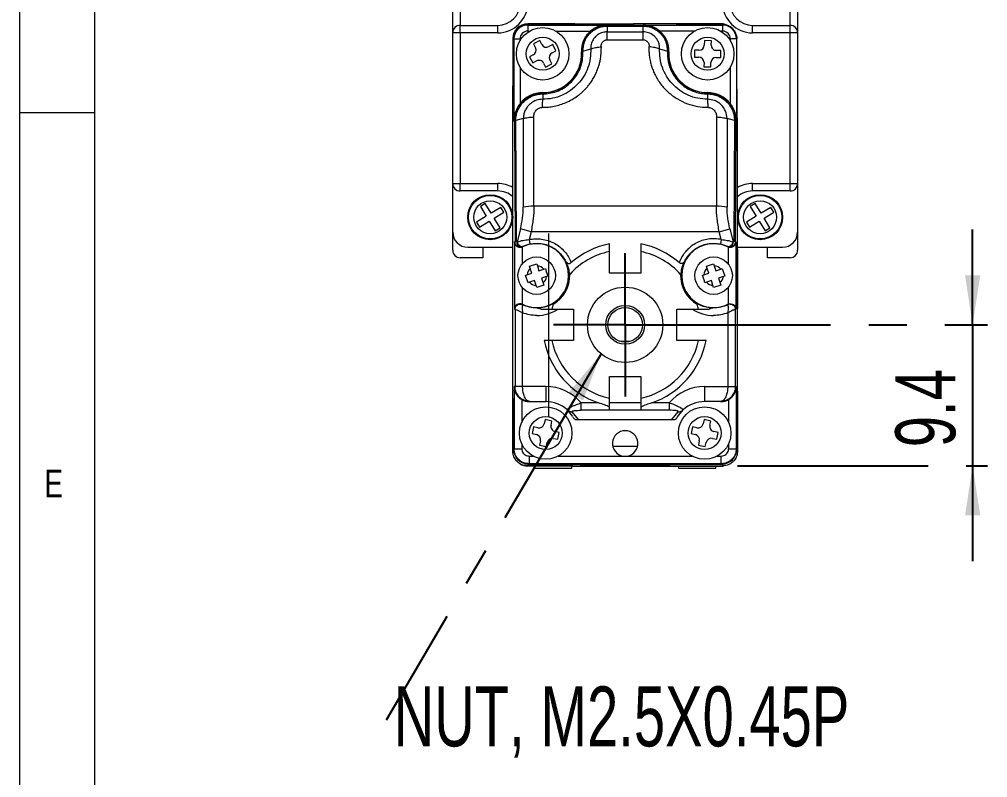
# Model space of a CAD drawing. Header units: millimetres. Extents: x 5 to 415, y 5 to 292.
# Drawn here: x 5 to 69.6, y 54.1 to 104.7 of the extents above; entities that cross this region are included whole.
import ezdxf

# ---------------------------------------------------------------- set-up
doc = ezdxf.new("R2010")
doc.units = ezdxf.units.MM
doc.linetypes.add('CENTERX2', pattern=[20.32, 12.7, -2.54, 2.54, -2.54])
doc.layers.add('CENTER_LINE', color=7, linetype='CENTERX2')
doc.styles.add('SLDTEXTSTYLE0', font='TXT', dxfattribs={"width": 0.7})
doc.styles.add('SLDTEXTSTYLE1', font='TXT', dxfattribs={"width": 0.75})
doc.dimstyles.new('SLDDIMSTYLE3', dxfattribs={"dimtxt": 4, "dimasz": 3.302, "dimexe": 0, "dimexo": 0.0625, "dimgap": 1, "dimtad": 1, "dimdec": 1, "dimrnd": 1e-09, "dimzin": 12, "dimdsep": 46, "dimtxsty": 'SLDTEXTSTYLE0', "dimsah": 1, "dimcen": 0.09, "dimadec": 0, "dimazin": 3, "dimtfac": 1, "dimtdec": 1, "dimtmove": 0, "dimatfit": 0, "dimfxl": 1, "dimfrac": 2, "dimtolj": 1, "dimtzin": 12, "dimarcsym": 0})
doc.dimstyles.new('SLDDIMSTYLE4', dxfattribs={"dimtxt": 0.18, "dimasz": 3.302, "dimexe": 0, "dimexo": 0.0625, "dimgap": 0, "dimtad": 0, "dimtih": 1, "dimtoh": 1, "dimdec": 0, "dimrnd": 1e-09, "dimzin": 0, "dimdsep": 46, "dimtxsty": 'Standard', "dimsah": 1, "dimcen": 0.09, "dimadec": 0, "dimazin": 0, "dimtfac": 3.302, "dimtdec": 0, "dimtofl": 0, "dimtmove": 0, "dimatfit": 3, "dimfxl": 1, "dimfrac": 2, "dimtolj": 1, "dimtzin": 0, "dimarcsym": 0})

# ---------------------------------------------------------------- blocks, each defined once
blk = doc.blocks.new('_D_27')
at = {"layer": 'CENTER_LINE'}
for p, q in [((68.574, 84.335), (68.574, 90.685)), ((46.401, 84.335), (69.574, 84.335)), ((68.574, 84.335), (68.574, 74.921)), ((52.901, 74.921), (69.574, 74.921)), ((68.574, 74.921), (68.574, 68.571))]:
    blk.add_line(p, q, dxfattribs=at)
for points in [[(68.574, 84.335), (69.082, 87.637), (68.066, 87.637)], [(68.574, 74.921), (68.066, 71.619), (69.082, 71.619)]]:
    blk.add_solid(points, dxfattribs=at)
at = {"layer": 'CENTER_LINE', "insert": (63.418, 76.172), "char_height": 4, "attachment_point": 1, "rotation": 90, "style": 'SLDTEXTSTYLE0'}
blk.add_mtext('9.4', dxfattribs=at)
blk = doc.blocks.new('SW_NOTE_0_10')
at = {"layer": 'CENTER_LINE', "color": 0, "insert": (0.512, 2.241), "char_height": 4, "attachment_point": 1, "style": 'SLDTEXTSTYLE0'}
blk.add_mtext('NUT, M2.5X0.45P', dxfattribs=at)
blk = doc.blocks.new('SW_CENTERMARKSYMBOL_4')
at = {"layer": 'CENTER_LINE', "color": 0}
for p, q in [((0, 2.5), (0, 4.775)), ((0, 0), (0, 2.5)), ((-2.5, 0), (-4.775, 0)), ((0, 0), (-2.5, 0)), ((0, 0), (0, -2.5)), ((0, 0), (2.5, 0)), ((2.5, 0), (4.775, 0)), ((0, -2.5), (0, -4.775))]:
    blk.add_line(p, q, dxfattribs=at)

msp = doc.modelspace()

# ---------------------------------------------------------------- linework, layer by layer
at = {"color": 7, "linetype": 'Continuous', "lineweight": 18}
for p, q in [((5, 292), (5, 5)), ((10, 287), (10, 10)), ((33.901, 103.815), (33.901, 109.015)), ((34.401, 109.015), (34.401, 104.315)), ((56.401, 104.315), (56.401, 109.015)), ((56.901, 109.015), (56.901, 103.815)), ((34.401, 103.815), (34.401, 104.315)), ((34.401, 104.315), (36.901, 104.315)), ((36.901, 103.815), (36.901, 104.315)), ((42.051, 104.415), (38.901, 104.415)), ((42.051, 104.392), (38.901, 104.392)), ((38.901, 104.368), (38.901, 104.336)), ((45.951, 104.368), (38.901, 104.368)), ((38.901, 104.336), (44.196, 104.336)), ((38.901, 104.336), (38.901, 103.929)), ((42.051, 104.392), (42.051, 104.415)), ((45.951, 104.401), (42.051, 104.401)), ((42.051, 104.392), (42.051, 104.392)), ((44.196, 104.325), (44.196, 104.336)), ((44.196, 104.325), (46.606, 104.325)), ((44.196, 104.263), (44.196, 103.882)), ((44.196, 104.263), (46.605, 104.263)), ((45.951, 104.408), (45.951, 104.368)), ((48.851, 104.408), (45.951, 104.408)), ((46.606, 103.882), (46.605, 104.263)), ((46.606, 104.325), (46.606, 104.336)), ((46.606, 104.336), (51.901, 104.336)), ((48.756, 104.408), (48.756, 104.415)), ((51.801, 104.415), (48.756, 104.415)), ((48.851, 104.368), (48.851, 104.408)), ((51.901, 104.371), (48.851, 104.371)), ((48.851, 104.368), (51.901, 104.368)), ((51.901, 104.368), (51.901, 104.336)), ((51.901, 104.336), (51.901, 103.929)), ((53.901, 103.815), (53.901, 104.315)), ((53.901, 104.315), (56.401, 104.315)), ((56.401, 103.815), (56.401, 104.315)), ((34.401, 103.815), (33.901, 103.815)), ((33.901, 93.765), (33.901, 103.815)), ((36.901, 103.815), (34.401, 103.815)), ((34.401, 103.815), (34.401, 93.765)), ((37.901, 103.415), (37.901, 100.315)), ((37.926, 100.269), (37.926, 103.417)), ((37.95, 98.115), (37.95, 103.417)), ((37.95, 103.417), (37.982, 103.417)), ((37.982, 103.417), (37.982, 97.917)), ((37.982, 103.417), (38.389, 103.417)), ((38.389, 103.417), (38.389, 103.298)), ((38.901, 103.929), (39.02, 103.929)), ((40.782, 103.929), (43.096, 103.929)), ((44.194, 103.348), (46.608, 103.348)), ((44.196, 103.882), (46.606, 103.882)), ((50.02, 103.929), (47.705, 103.929)), ((51.901, 103.929), (51.782, 103.929)), ((52.82, 103.417), (52.413, 103.417)), ((52.413, 103.417), (52.413, 103.298)), ((52.82, 103.417), (52.82, 97.917)), ((52.852, 103.417), (52.82, 103.417)), ((52.852, 98.115), (52.852, 103.417)), ((52.855, 100.069), (52.855, 103.417)), ((56.401, 103.815), (53.901, 103.815)), ((56.401, 93.765), (56.401, 103.815)), ((56.901, 103.815), (56.401, 103.815)), ((56.901, 103.815), (56.901, 93.765)), ((39.703, 103.3), (39.289, 103.084)), ((39.289, 103.084), (39.424, 102.826)), ((39.838, 103.042), (39.703, 103.3)), ((40.568, 103.029), (40.31, 102.894)), ((40.784, 102.615), (40.568, 103.029)), ((42.581, 102.589), (43.103, 102.749)), ((47.698, 102.749), (48.221, 102.589)), ((50.681, 103.295), (50.677, 103.004)), ((51.148, 103.288), (50.681, 103.295)), ((51.143, 102.997), (51.148, 103.288)), ((39.276, 102.354), (39.017, 102.219)), ((39.017, 102.219), (39.233, 101.805)), ((40.526, 102.48), (40.784, 102.615)), ((42.486, 102.537), (42.493, 102.538)), ((42.491, 102.617), (42.493, 102.538)), ((42.493, 102.538), (42.497, 102.417)), ((48.309, 102.538), (48.316, 102.537)), ((50.03, 102.664), (50.022, 102.197)), ((50.022, 102.197), (50.314, 102.192)), ((50.321, 102.659), (50.03, 102.664)), ((51.481, 102.175), (51.772, 102.17)), ((51.779, 102.637), (51.488, 102.641)), ((51.772, 102.17), (51.779, 102.637)), ((38.389, 101.535), (38.389, 99.087)), ((39.233, 101.805), (39.492, 101.94)), ((39.964, 101.792), (40.099, 101.533)), ((40.099, 101.533), (40.513, 101.749)), ((40.513, 101.749), (40.378, 102.008)), ((50.659, 101.837), (50.654, 101.546)), ((50.654, 101.546), (51.121, 101.538)), ((51.121, 101.538), (51.125, 101.83)), ((52.413, 101.535), (52.413, 99.087)), ((37.926, 100.315), (37.901, 100.315)), ((37.92, 98.115), (37.92, 100.269)), ((37.926, 100.269), (37.92, 100.269)), ((39.901, 99.803), (39.901, 99.829)), ((39.901, 99.741), (39.901, 99.382)), ((50.901, 99.829), (50.901, 99.803)), ((50.901, 99.741), (50.901, 99.382)), ((52.881, 100.069), (52.855, 100.069)), ((52.881, 98.115), (52.881, 100.069)), ((5, 98.5), (10, 98.5)), ((39.315, 92.256), (39.315, 98.202)), ((51.487, 98.201), (51.487, 92.256)), ((37.91, 79.417), (37.91, 98.115)), ((37.95, 98.115), (37.91, 98.115)), ((37.982, 97.917), (38.018, 97.917)), ((38.018, 97.917), (38.057, 89.862)), ((38.608, 98.1), (38.106, 97.971)), ((38.144, 89.917), (38.106, 97.971)), ((38.608, 98.1), (38.608, 92.18)), ((52.194, 98.1), (52.194, 92.18)), ((52.695, 97.971), (52.194, 98.1)), ((52.695, 97.971), (52.657, 89.917)), ((52.784, 97.917), (52.745, 89.862)), ((52.82, 97.917), (52.784, 97.917)), ((52.896, 98.115), (52.852, 98.115)), ((52.896, 96.145), (52.896, 98.115)), ((52.896, 96.145), (52.901, 96.145)), ((52.901, 94.404), (52.901, 96.145)), ((52.901, 94.404), (52.896, 94.404)), ((52.896, 79.417), (52.896, 94.404)), ((33.901, 93.765), (34.401, 93.765)), ((33.901, 90.515), (33.901, 93.765)), ((34.401, 93.265), (34.401, 93.765)), ((34.401, 93.765), (36.901, 93.765)), ((36.901, 93.265), (36.901, 93.765)), ((53.901, 93.265), (53.901, 93.765)), ((53.901, 93.765), (56.401, 93.765)), ((56.401, 93.265), (56.401, 93.765)), ((56.401, 93.765), (56.901, 93.765)), ((56.901, 93.765), (56.901, 90.515)), ((36.901, 93.265), (34.401, 93.265)), ((56.401, 93.265), (53.901, 93.265)), ((36.067, 92.424), (35.743, 92.226)), ((36.464, 91.776), (36.067, 92.424)), ((54.067, 92.424), (53.743, 92.226)), ((54.464, 91.776), (54.067, 92.424)), ((35.743, 92.226), (36.14, 91.578)), ((37.112, 92.173), (36.464, 91.776)), ((36.662, 91.452), (37.31, 91.849)), ((37.31, 91.849), (37.112, 92.173)), ((51.487, 92.256), (39.315, 92.256)), ((53.743, 92.226), (54.14, 91.578)), ((55.112, 92.173), (54.464, 91.776)), ((54.662, 91.452), (55.31, 91.849)), ((55.31, 91.849), (55.112, 92.173)), ((36.14, 91.578), (35.492, 91.181)), ((35.492, 91.181), (35.69, 90.857)), ((35.69, 90.857), (36.338, 91.254)), ((36.338, 91.254), (36.735, 90.605)), ((37.059, 90.804), (36.662, 91.452)), ((54.14, 91.578), (53.492, 91.181)), ((53.492, 91.181), (53.69, 90.857)), ((53.69, 90.857), (54.338, 91.254)), ((54.338, 91.254), (54.735, 90.605)), ((55.059, 90.804), (54.662, 91.452)), ((33.901, 89.315), (33.901, 90.515)), ((36.735, 90.605), (37.059, 90.804)), ((38.417, 90.731), (38.195, 89.874)), ((39.124, 90.548), (38.417, 90.731)), ((39.124, 90.548), (38.989, 90.024)), ((51.677, 90.548), (39.124, 90.548)), ((51.677, 90.548), (52.385, 90.731)), ((51.813, 90.024), (51.677, 90.548)), ((52.385, 90.731), (52.606, 89.874)), ((54.735, 90.605), (55.059, 90.804)), ((56.901, 90.515), (56.901, 89.315)), ((38.057, 89.862), (38.023, 89.862)), ((38.023, 89.862), (38.023, 85.372)), ((38.195, 89.874), (38.212, 89.877)), ((38.989, 90.024), (39.051, 89.73)), ((51.813, 90.024), (51.751, 89.73)), ((52.606, 89.874), (52.59, 89.877)), ((52.745, 89.862), (52.779, 89.862)), ((52.779, 89.862), (52.779, 85.372)), ((34.901, 89.515), (37.91, 89.515)), ((35.901, 89.515), (35.901, 88.815)), ((37.901, 85.415), (37.901, 89.415)), ((37.901, 89.415), (37.91, 89.415)), ((37.901, 85.367), (37.901, 89.317)), ((37.901, 89.317), (37.91, 89.317)), ((38.552, 89.554), (38.454, 89.523)), ((38.563, 89.53), (38.552, 89.554)), ((44.351, 89.223), (44.351, 89.733)), ((44.351, 87.785), (44.351, 89.223)), ((46.451, 89.733), (46.451, 89.223)), ((46.451, 89.223), (46.451, 87.785)), ((52.25, 89.554), (52.238, 89.53)), ((52.348, 89.523), (52.25, 89.554)), ((52.896, 89.515), (55.901, 89.515)), ((52.896, 89.415), (52.901, 89.415)), ((52.901, 89.317), (52.896, 89.317)), ((52.901, 89.415), (52.901, 85.415)), ((52.901, 85.367), (52.901, 89.317)), ((54.901, 88.815), (54.901, 89.515)), ((35.901, 88.815), (34.401, 88.815)), ((56.401, 88.815), (54.901, 88.815)), ((39.025, 88.246), (39.499, 88.405)), ((39.073, 88.104), (39.025, 88.246)), ((39.179, 87.788), (39.073, 88.104)), ((39.499, 88.405), (39.547, 88.263)), ((39.547, 88.263), (39.653, 87.947)), ((39.653, 87.947), (39.978, 88.056)), ((39.978, 88.056), (40.079, 88.09)), ((50.825, 88.246), (51.299, 88.405)), ((50.873, 88.104), (50.825, 88.246)), ((50.979, 87.788), (50.873, 88.104)), ((51.299, 88.405), (51.347, 88.263)), ((51.347, 88.263), (51.453, 87.947)), ((51.453, 87.947), (51.778, 88.056)), ((51.778, 88.056), (51.879, 88.09)), ((38.753, 87.645), (38.854, 87.679)), ((38.854, 87.679), (39.179, 87.788)), ((39.349, 87.282), (39.024, 87.173)), ((39.455, 86.966), (39.349, 87.282)), ((40.148, 87.55), (39.823, 87.441)), ((39.823, 87.441), (39.929, 87.125)), ((40.249, 87.584), (40.148, 87.55)), ((41.675, 87.669), (41.7, 87.697)), ((46.451, 87.785), (44.351, 87.785)), ((49.102, 87.697), (49.127, 87.669)), ((50.553, 87.645), (50.654, 87.679)), ((50.654, 87.679), (50.979, 87.788)), ((51.149, 87.282), (50.824, 87.173)), ((51.255, 86.966), (51.149, 87.282)), ((51.948, 87.55), (51.623, 87.441)), ((51.623, 87.441), (51.729, 87.125)), ((52.049, 87.584), (51.948, 87.55)), ((39.024, 87.173), (38.923, 87.139)), ((39.502, 86.824), (39.455, 86.966)), ((39.976, 86.983), (39.502, 86.824)), ((39.929, 87.125), (39.976, 86.983)), ((50.824, 87.173), (50.723, 87.139)), ((51.302, 86.824), (51.255, 86.966)), ((51.776, 86.983), (51.302, 86.824)), ((51.729, 87.125), (51.776, 86.983)), ((37.901, 79.967), (37.901, 85.367)), ((38.023, 85.372), (38.058, 85.372)), ((38.058, 85.372), (38.058, 80.217)), ((38.552, 85.68), (38.563, 85.703)), ((39.516, 85.46), (39.501, 85.46)), ((39.79, 85.385), (40.512, 85.385)), ((40.512, 85.385), (41.951, 85.385)), ((40.593, 85.706), (40.603, 85.742)), ((41.951, 85.385), (41.951, 83.285)), ((48.851, 85.385), (50.289, 85.385)), ((48.851, 83.285), (48.851, 85.385)), ((50.199, 85.742), (50.209, 85.706)), ((50.289, 85.385), (51.012, 85.385)), ((51.301, 85.46), (51.285, 85.46)), ((52.238, 85.703), (52.25, 85.68)), ((52.744, 85.372), (52.744, 80.217)), ((52.779, 85.372), (52.744, 85.372)), ((52.901, 79.967), (52.901, 85.367)), ((38.558, 80.217), (38.558, 85.133)), ((52.243, 85.132), (52.244, 80.217)), ((40.512, 83.285), (40.002, 83.285)), ((41.951, 83.285), (40.512, 83.285)), ((45.662, 83.215), (45.14, 83.215)), ((50.289, 83.285), (48.851, 83.285)), ((50.8, 83.285), (50.289, 83.285)), ((44.351, 79.446), (44.351, 80.885)), ((44.351, 80.885), (46.451, 80.885)), ((46.451, 80.885), (46.451, 79.446)), ((38.058, 80.217), (37.99, 80.217)), ((37.99, 80.217), (37.99, 76.071)), ((40.101, 80.217), (38.558, 80.217)), ((40.101, 80.217), (40.101, 79.217)), ((50.701, 80.217), (52.244, 80.217)), ((50.701, 80.217), (50.701, 79.217)), ((52.244, 80.217), (52.744, 80.217)), ((52.744, 80.217), (52.812, 80.217)), ((52.812, 80.217), (52.812, 76.071)), ((37.901, 79.967), (37.901, 79.915)), ((37.901, 79.967), (37.905, 79.967)), ((37.905, 79.915), (37.901, 79.915)), ((37.901, 75.915), (37.901, 79.915)), ((37.905, 75.917), (37.905, 79.967)), ((44.351, 78.852), (44.351, 79.446)), ((46.451, 79.446), (46.451, 78.852)), ((52.897, 79.967), (52.901, 79.967)), ((52.897, 75.917), (52.897, 79.967)), ((52.897, 79.915), (52.901, 79.915)), ((52.901, 79.915), (52.901, 79.967)), ((52.901, 79.915), (52.901, 75.915)), ((37.91, 79.417), (37.958, 79.417)), ((37.958, 79.417), (37.958, 76.039)), ((38.499, 79.351), (38.499, 77.818)), ((38.999, 79.217), (39.049, 79.217)), ((39.049, 79.217), (40.101, 79.217)), ((43.632, 79.127), (42.461, 79.127)), ((46.451, 79.127), (44.351, 79.127)), ((44.351, 78.636), (44.351, 78.852)), ((46.451, 78.852), (46.451, 78.636)), ((48.341, 79.127), (47.17, 79.127)), ((48.341, 79.127), (48.341, 78.636)), ((51.752, 79.217), (50.701, 79.217)), ((51.752, 79.217), (51.803, 79.217)), ((52.303, 79.351), (52.303, 77.818)), ((52.843, 79.417), (52.896, 79.417)), ((52.843, 76.039), (52.843, 79.417)), ((41.526, 78.659), (41.889, 78.212)), ((42.298, 78.017), (41.865, 78.536)), ((44.351, 78.636), (42.461, 78.636)), ((46.451, 78.636), (44.351, 78.636)), ((48.341, 78.636), (46.451, 78.636)), ((48.504, 78.017), (48.937, 78.536)), ((48.896, 78.191), (49.276, 78.659)), ((39.297, 77.532), (39.196, 77.076)), ((39.582, 77.469), (39.297, 77.532)), ((40.063, 78.019), (40, 77.735)), ((40.518, 77.918), (40.063, 78.019)), ((40.455, 77.633), (40.518, 77.918)), ((42.298, 78.017), (48.504, 78.017)), ((49.897, 77.532), (49.796, 77.076)), ((50.182, 77.469), (49.897, 77.532)), ((50.663, 78.019), (50.6, 77.735)), ((51.118, 77.918), (50.663, 78.019)), ((51.055, 77.633), (51.118, 77.918)), ((39.196, 77.076), (39.481, 77.013)), ((41.006, 77.153), (40.721, 77.216)), ((40.905, 76.697), (41.006, 77.153)), ((49.796, 77.076), (50.081, 77.013)), ((51.606, 77.153), (51.321, 77.216)), ((51.505, 76.697), (51.606, 77.153)), ((38.499, 76.411), (38.499, 76.071)), ((39.747, 76.596), (39.683, 76.311)), ((39.683, 76.311), (40.139, 76.21)), ((40.139, 76.21), (40.202, 76.495)), ((40.62, 76.76), (40.905, 76.697)), ((46.226, 76.215), (44.575, 76.215)), ((50.347, 76.596), (50.283, 76.311)), ((50.283, 76.311), (50.739, 76.21)), ((50.739, 76.21), (50.802, 76.495)), ((51.22, 76.76), (51.505, 76.697)), ((52.303, 76.411), (52.303, 76.071)), ((37.901, 75.915), (37.902, 75.871)), ((37.99, 76.071), (37.958, 76.039)), ((37.99, 76.071), (38.499, 76.071)), ((38.99, 75.58), (39.26, 75.58)), ((38.99, 75.58), (38.99, 75.071)), ((40.941, 75.58), (45.254, 75.58)), ((45.548, 75.58), (49.86, 75.58)), ((51.541, 75.58), (51.812, 75.58)), ((51.812, 75.071), (51.812, 75.58)), ((52.303, 76.071), (52.812, 76.071)), ((52.812, 76.071), (52.843, 76.039)), ((42.351, 75.018), (38.901, 75.018)), ((41.901, 74.921), (38.901, 74.921)), ((41.901, 74.915), (38.901, 74.915)), ((38.99, 75.071), (38.958, 75.04)), ((38.958, 75.04), (42.401, 75.04)), ((51.812, 75.071), (38.99, 75.071)), ((39.351, 74.915), (39.351, 74.765)), ((41.851, 74.765), (41.851, 74.915)), ((41.901, 74.933), (48.901, 74.933)), ((41.901, 74.921), (41.901, 74.933)), ((41.901, 74.921), (41.901, 74.915)), ((41.901, 74.915), (41.951, 74.915)), ((41.951, 74.915), (41.951, 74.933)), ((41.951, 74.915), (48.851, 74.915)), ((42.351, 75.04), (42.351, 75.018)), ((42.351, 75.006), (42.351, 75.018)), ((48.451, 75.006), (42.351, 75.006)), ((42.401, 75.04), (42.401, 75.017)), ((42.401, 75.017), (48.401, 75.017)), ((51.843, 75.04), (48.401, 75.04)), ((48.401, 75.017), (48.401, 75.04)), ((48.451, 75.04), (48.451, 75.018)), ((51.901, 75.018), (48.451, 75.018)), ((48.451, 75.006), (48.451, 75.018)), ((48.851, 74.915), (48.851, 74.933)), ((48.851, 74.915), (48.901, 74.915)), ((48.901, 74.921), (48.901, 74.933)), ((48.901, 74.915), (48.901, 74.921)), ((48.901, 74.921), (51.901, 74.921)), ((48.901, 74.915), (51.901, 74.915)), ((48.951, 74.915), (48.951, 74.765)), ((51.451, 74.765), (51.451, 74.915)), ((51.812, 75.071), (51.843, 75.04)), ((51.901, 74.915), (51.967, 74.917)), ((39.351, 74.765), (41.851, 74.765)), ((48.951, 74.765), (51.451, 74.765))]:
    msp.add_line(p, q, dxfattribs=at)
at = {"color": 8, "linetype": 'Continuous', "lineweight": 18}
for p, q in [((51.901, 104.368), (51.901, 104.371)), ((37.95, 103.415), (37.926, 103.417)), ((52.714, 98.368), (52.784, 97.917)), ((38.454, 89.523), (38.406, 89.52)), ((38.523, 89.514), (38.523, 88.393)), ((52.279, 89.514), (52.279, 88.393)), ((52.396, 89.523), (52.348, 89.523)), ((38.523, 86.836), (38.523, 85.72)), ((52.279, 86.836), (52.279, 85.72))]:
    msp.add_line(p, q, dxfattribs=at)
at = {"color": 7, "linetype": 'Continuous', "lineweight": 18, "flags": 128}
for points in [[(42.461, 78.636), (42.461, 78.66), (42.461, 78.698), (42.461, 78.748), (42.461, 78.81), (42.461, 78.88), (42.461, 78.958), (42.461, 79.041), (42.461, 79.127)], [(52.869, 75.663), (52.882, 75.719), (52.901, 75.915)]]:
    msp.add_lwpolyline(points, dxfattribs=at)
at = {"color": 7, "linetype": 'Continuous', "lineweight": 18}
for centre, radius in [((39.901, 102.417), 1.75), ((50.901, 102.417), 1.75), ((39.901, 102.417), 1.1), ((50.901, 102.417), 1.1), ((36.401, 91.515), 1.5), ((54.401, 91.515), 1.5), ((36.401, 91.515), 1.449), ((36.401, 91.515), 1.101), ((54.401, 91.515), 1.449), ((54.401, 91.515), 1.101), ((39.501, 87.615), 1.25), ((51.301, 87.615), 1.25), ((45.401, 84.335), 2.51), ((45.401, 84.335), 1.3), ((45.401, 84.335), 1.15), ((40.101, 77.115), 1.75), ((50.701, 77.115), 1.75), ((40.101, 77.115), 1.1), ((50.701, 77.115), 1.1)]:
    msp.add_circle(centre, radius, dxfattribs=at)
for centre, radius, start, end in [((36.901, 105.815), 2, 270, 0), ((36.901, 105.815), 1.5, 270, 0), ((53.901, 105.815), 2, 180, 270), ((53.901, 105.815), 1.5, 180, 270), ((34.401, 103.815), 0.5, 90, 180), ((38.901, 103.415), 1, 90, 180), ((38.901, 103.417), 0.951, 90, 180), ((38.901, 103.417), 0.919, 90, 180), ((51.801, 103.415), 1, 59.40968, 90), ((51.901, 103.417), 0.951, 0, 90), ((51.901, 103.417), 0.919, 0, 90), ((56.401, 103.815), 0.5, 0, 90), ((38.901, 103.417), 0.512, 90, 180), ((44.196, 102.617), 1.712, 129.9741, 182.66588), ((46.606, 102.617), 1.712, 357.33412, 50.0259), ((51.901, 103.417), 0.512, 0, 90), ((39.114, 102.664), 0.35, 297.5798, 27.5798), ((40.148, 103.204), 0.35, 207.5798, 297.5798), ((50.327, 103.009), 0.35, 269.12294, 359.12294), ((51.493, 102.991), 0.35, 179.12294, 269.12294), ((39.901, 102.417), 2.588, 270, 2.66588), ((40.688, 102.17), 0.35, 117.5798, 207.5798), ((50.901, 102.417), 2.588, 177.33412, 270), ((50.309, 101.843), 0.35, 359.12294, 89.12294), ((51.475, 101.825), 0.35, 89.12294, 179.12294), ((39.654, 101.63), 0.35, 27.5798, 117.5798), ((39.901, 97.917), 1.912, 90, 142.25835), ((50.901, 97.917), 1.912, 37.74165, 90), ((34.401, 93.765), 0.5, 180, 270), ((56.401, 93.765), 0.5, 270, 0), ((36.901, 91.765), 1.5, 47.74085, 90), ((53.901, 91.765), 1.5, 90, 132.07924), ((39.275, 89.296), 2.96, 89.21959, 103.01862), ((51.527, 89.296), 2.96, 76.98138, 90.78041), ((34.901, 90.515), 1, 180, 270), ((55.901, 90.515), 1, 270, 0), ((38.15, 89.811), 0.106, 92.8684, 151.15593), ((52.652, 89.811), 0.106, 28.84509, 87.13117), ((34.401, 89.315), 0.5, 180, 270), ((38.401, 89.862), 0.369, 289.34492, 296.10388), ((39.501, 87.617), 2.131, 243.89612, 116.10388), ((45.401, 84.335), 5, 102.12235, 137.74369), ((45.401, 84.335), 5.5, 101.00584, 130.89061), ((45.401, 84.335), 5.5, 49.10939, 78.99416), ((45.401, 84.335), 5, 42.25631, 77.87765), ((51.301, 87.617), 2.131, 63.89612, 296.10388), ((52.401, 89.862), 0.369, 243.89612, 250.65508), ((56.401, 89.315), 0.5, 270, 0), ((39.501, 87.615), 0.65, 131.15897, 174.28594), ((39.501, 87.615), 0.65, 42.79227, 85.91924), ((51.301, 87.615), 0.65, 131.15897, 174.28594), ((51.301, 87.615), 0.65, 42.79227, 85.91924), ((39.501, 87.615), 0.65, 311.15897, 354.28594), ((39.501, 87.617), 2.201, 299.74165, 2.08246), ((51.301, 87.617), 2.201, 177.91754, 240.25835), ((51.301, 87.615), 0.65, 311.15897, 354.28594), ((39.501, 87.615), 0.65, 222.79227, 265.91924), ((51.301, 87.615), 0.65, 222.79227, 265.91924), ((38.401, 85.372), 0.369, 63.89612, 70.65508), ((39.501, 87.617), 2.657, 270, 302.85003), ((45.401, 84.335), 5, 164.08042, 167.87765), ((51.301, 87.617), 2.657, 237.14997, 270), ((45.401, 84.335), 5, 12.12235, 15.91958), ((52.401, 85.372), 0.369, 109.34492, 116.10388), ((45.401, 84.335), 5.5, 191.00584, 251.24061), ((45.401, 84.335), 5, 192.12235, 257.87765), ((45.401, 84.335), 5, 282.12235, 347.87765), ((45.401, 84.335), 5.5, 288.75939, 348.99416), ((40.101, 77.117), 3.1, 40.41773, 90), ((50.701, 77.117), 3.1, 90, 139.58227), ((40.101, 77.117), 2.1, 47.27154, 90), ((50.701, 77.117), 2.1, 90, 132.72846), ((41.843, 79.006), 0.47, 227.47679, 272.6664), ((48.959, 79.006), 0.47, 267.3336, 312.52321), ((39.658, 77.81), 0.35, 257.48214, 347.48214), ((40.797, 77.558), 0.35, 167.48214, 257.48214), ((50.258, 77.81), 0.35, 257.48214, 347.48214), ((51.397, 77.558), 0.35, 167.48214, 257.48214), ((39.405, 76.672), 0.35, 347.48214, 77.48214), ((45.401, 76.417), 0.85, 279.97078, 260.02922), ((50.005, 76.672), 0.35, 347.48214, 77.48214), ((40.544, 76.419), 0.35, 77.48214, 167.48214), ((51.144, 76.419), 0.35, 77.48214, 167.48214), ((45.401, 76.417), 0.85, 260.02922, 279.97078), ((38.901, 75.915), 1, 239.39534, 270)]:
    msp.add_arc(centre, radius, start, end, dxfattribs=at)
at = {"color": 8, "linetype": 'Continuous', "lineweight": 18}
for centre, start, end in [((36.901, 91.765), 59.71087, 90), ((53.901, 91.765), 90, 120.17337)]:
    msp.add_arc(centre, 2, start, end, dxfattribs=at)
at = {"color": 7, "linetype": 'Continuous', "lineweight": 18}
for centre, major_axis, ratio, start_param, end_param in [((44.196, 102.646), (0, 1.69), 0.999853, 0, 0.708773), ((46.606, 102.646), (0, 1.69), 0.999853, 5.574412, 6.283185), ((39.869, 97.917), (1.886, 0), 0.999853, 2.472305, 3.141593), ((50.933, 97.917), (1.886, 0), 0.999853, 0, 0.669288), ((39.008, 80.217), (1.018, 0), 0.982697, 3.141593, 4.188702), ((51.794, 80.217), (1.018, 0), 0.982697, 5.236076, 6.283185), ((38.999, 80.217), (-1, 0), 0.999848, 1.04711, 1.570796), ((51.803, 80.217), (-1, 0), 0.999848, 1.570796, 2.094483), ((38.959, 76.04), (0.707, 0.707), 0.999695, 2.356347, 3.926839), ((51.843, 76.04), (0.707, -0.707), 0.999695, 5.497939, 7.068431)]:
    msp.add_ellipse(centre, major_axis=major_axis, ratio=ratio, start_param=start_param, end_param=end_param, dxfattribs=at)
for points, knots in [([(37.926, 103.417), (37.937, 103.527), (37.958, 103.746), (38.126, 104.038), (38.374, 104.258), (38.648, 104.375), (38.829, 104.387), (38.901, 104.392)], [0, 0, 0, 0, 0.214703, 0.429407, 0.644092, 0.858769, 1, 1, 1, 1]), ([(44.196, 104.325), (44.083, 104.318), (43.877, 104.307), (43.582, 104.218), (43.307, 104.086), (43.057, 103.901), (42.847, 103.676), (42.712, 103.47), (42.629, 103.296), (42.583, 103.175), (42.544, 103.051), (42.527, 102.966), (42.517, 102.916)], [0, 0, 0, 0, 0.142847, 0.258112, 0.385624, 0.525517, 0.647431, 0.772458, 0.835884, 0.890558, 0.936484, 1, 1, 1, 1]), ([(42.581, 102.589), (42.598, 102.805), (42.632, 103.237), (42.942, 103.704), (43.27, 103.985), (43.557, 104.142), (43.869, 104.244), (44.087, 104.256), (44.196, 104.263)], [0, 0, 0, 0, 0.249328, 0.498429, 0.623734, 0.74892, 0.874188, 1, 1, 1, 1]), ([(46.605, 104.263), (46.714, 104.256), (46.932, 104.244), (47.245, 104.142), (47.531, 103.985), (47.86, 103.704), (48.17, 103.237), (48.204, 102.805), (48.221, 102.589)], [0, 0, 0, 0, 0.1257609, 0.2510219, 0.3762378, 0.5016162, 0.7507502, 1, 1, 1, 1]), ([(48.28, 102.944), (48.277, 102.959), (48.245, 103.115), (48.12, 103.46), (47.774, 103.911), (47.233, 104.258), (46.812, 104.303), (46.606, 104.325)], [0, 0, 0, 0, 0.019748, 0.204658, 0.465549, 0.736715, 1, 1, 1, 1]), ([(51.901, 104.371), (52.012, 104.369), (52.131, 104.366), (52.232, 104.309), (52.239, 104.305)], [0, 0, 0, 0, 0.926341, 1, 1, 1, 1]), ([(44.196, 103.882), (44.097, 103.874), (43.889, 103.858), (43.624, 103.734), (43.408, 103.56), (43.236, 103.337), (43.117, 103.057), (43.108, 102.847), (43.103, 102.749)], [0, 0, 0, 0, 0.1677364, 0.3521428, 0.4871717, 0.6389737, 0.831837, 1, 1, 1, 1]), ([(43.813, 102.887), (43.81, 102.913), (43.804, 102.967), (43.817, 103.05), (43.846, 103.13), (43.892, 103.203), (43.953, 103.265), (44.027, 103.311), (44.108, 103.343), (44.166, 103.346), (44.194, 103.348)], [0, 0, 0, 0, 0.11782, 0.242931, 0.371062, 0.499161, 0.624773, 0.752597, 0.87771, 1, 1, 1, 1]), ([(47.698, 102.749), (47.695, 102.839), (47.688, 103.014), (47.602, 103.257), (47.477, 103.463), (47.274, 103.673), (46.98, 103.847), (46.724, 103.871), (46.606, 103.882)], [0, 0, 0, 0, 0.155857, 0.300953, 0.437924, 0.567125, 0.799357, 1, 1, 1, 1]), ([(46.608, 103.348), (46.636, 103.346), (46.693, 103.342), (46.774, 103.312), (46.848, 103.266), (46.909, 103.204), (46.956, 103.131), (46.984, 103.05), (46.998, 102.967), (46.992, 102.913), (46.988, 102.887)], [0, 0, 0, 0, 0.120683, 0.247152, 0.372056, 0.500257, 0.625655, 0.756459, 0.880216, 1, 1, 1, 1]), ([(52.788, 103.734), (52.804, 103.698), (52.851, 103.599), (52.853, 103.488), (52.855, 103.417)], [0, 0, 0, 0, 0.355199, 1, 1, 1, 1]), ([(39.897, 98.848), (40.025, 98.851), (40.284, 98.856), (40.678, 98.918), (41.074, 99.02), (41.474, 99.169), (41.865, 99.365), (42.18, 99.571), (42.419, 99.759), (42.595, 99.916), (42.762, 100.084), (42.935, 100.28), (43.109, 100.507), (43.277, 100.766), (43.423, 101.039), (43.54, 101.304), (43.631, 101.559), (43.7, 101.8), (43.799, 102.238), (43.807, 102.605), (43.813, 102.887)], [0, 0, 0, 0, 0.06023, 0.121537, 0.18655, 0.252297, 0.322644, 0.39284, 0.430167, 0.467563, 0.505168, 0.543119, 0.592798, 0.642253, 0.69179, 0.741714, 0.782226, 0.822689, 0.863257, 1, 1, 1, 1]), ([(43.103, 102.749), (43.103, 102.539), (43.101, 102.116), (42.937, 101.496), (42.662, 100.913), (42.269, 100.394), (41.776, 99.958), (41.199, 99.635), (40.565, 99.421), (40.122, 99.395), (39.901, 99.382)], [0, 0, 0, 0, 0.123584, 0.248726, 0.373798, 0.499207, 0.624438, 0.749796, 0.875432, 1, 1, 1, 1]), ([(43.103, 102.749), (43.123, 102.755), (43.17, 102.769), (43.275, 102.801), (43.434, 102.834), (43.625, 102.865), (43.756, 102.881), (43.813, 102.887)], [0, 0, 0, 0, 0.102747, 0.250574, 0.500307, 0.782826, 1, 1, 1, 1]), ([(46.988, 102.887), (46.987, 102.776), (46.983, 102.554), (47.017, 102.22), (47.076, 101.9), (47.157, 101.597), (47.257, 101.314), (47.437, 100.906), (47.747, 100.395), (48.259, 99.838), (48.866, 99.389), (49.533, 99.073), (50.217, 98.88), (50.677, 98.858), (50.905, 98.848)], [0, 0, 0, 0, 0.053711, 0.107932, 0.163078, 0.211631, 0.259904, 0.30816, 0.427352, 0.546008, 0.668001, 0.784319, 0.893243, 1, 1, 1, 1]), ([(47.698, 102.749), (47.688, 102.752), (47.594, 102.782), (47.368, 102.84), (47.12, 102.871), (46.988, 102.887)], [0, 0, 0, 0, 0.0573832, 0.5007192, 1, 1, 1, 1]), ([(50.901, 99.382), (50.68, 99.395), (50.237, 99.422), (49.603, 99.634), (49.026, 99.959), (48.533, 100.393), (48.14, 100.912), (47.865, 101.496), (47.7, 102.116), (47.699, 102.539), (47.698, 102.749)], [0, 0, 0, 0, 0.124691, 0.250146, 0.375426, 0.500837, 0.625995, 0.751307, 0.876449, 1, 1, 1, 1]), ([(39.901, 99.741), (40.053, 99.749), (40.369, 99.764), (40.842, 99.896), (41.307, 100.118), (41.74, 100.444), (42.113, 100.868), (42.396, 101.381), (42.576, 101.966), (42.579, 102.378), (42.581, 102.589)], [0, 0, 0, 0, 0.10102, 0.209221, 0.324285, 0.446028, 0.574634, 0.7099, 0.851901, 1, 1, 1, 1]), ([(42.497, 102.417), (42.489, 102.251), (42.473, 101.919), (42.325, 101.427), (42.093, 100.978), (41.825, 100.643), (41.579, 100.412), (41.305, 100.204), (40.932, 100), (40.434, 99.836), (40.082, 99.814), (39.901, 99.803)], [0, 0, 0, 0, 0.125745, 0.25123, 0.384795, 0.501655, 0.567479, 0.631015, 0.751263, 0.872159, 1, 1, 1, 1]), ([(42.493, 102.538), (42.494, 102.542), (42.497, 102.551), (42.515, 102.565), (42.542, 102.578), (42.568, 102.585), (42.581, 102.589)], [0, 0, 0, 0, 0.247686, 0.500027, 0.752355, 1, 1, 1, 1]), ([(48.221, 102.589), (48.223, 102.354), (48.226, 102.058), (48.311, 101.713), (48.364, 101.541), (48.43, 101.37), (48.56, 101.094), (48.725, 100.84), (48.918, 100.615), (49.037, 100.492), (49.171, 100.37), (49.379, 100.207), (49.674, 100.026), (50.066, 99.864), (50.478, 99.76), (50.76, 99.748), (50.901, 99.741)], [0, 0, 0, 0, 0.165177, 0.207303, 0.24968, 0.29228, 0.335091, 0.463029, 0.500141, 0.539297, 0.580503, 0.623736, 0.718642, 0.813068, 0.906929, 1, 1, 1, 1]), ([(48.309, 102.538), (48.306, 102.544), (48.301, 102.556), (48.273, 102.572), (48.245, 102.582), (48.228, 102.587), (48.221, 102.589)], [0, 0, 0, 0, 0.375097, 0.670769, 0.878802, 1, 1, 1, 1]), ([(50.901, 99.803), (50.717, 99.815), (50.354, 99.837), (49.841, 100.011), (49.376, 100.275), (48.984, 100.623), (48.665, 101.046), (48.491, 101.411), (48.399, 101.698), (48.351, 101.896), (48.317, 102.118), (48.302, 102.337), (48.307, 102.477), (48.309, 102.538)], [0, 0, 0, 0, 0.126288, 0.248653, 0.370072, 0.498016, 0.617462, 0.748423, 0.790106, 0.838307, 0.897747, 0.955185, 1, 1, 1, 1]), ([(38.078, 98.369), (38.081, 98.388), (38.114, 98.622), (38.31, 98.964), (38.631, 99.332), (38.979, 99.579), (39.402, 99.764), (39.729, 99.79), (39.901, 99.803)], [0, 0, 0, 0, 0.023377, 0.284963, 0.454083, 0.610185, 0.794428, 1, 1, 1, 1]), ([(38.106, 97.971), (38.114, 98.086), (38.13, 98.318), (38.238, 98.651), (38.404, 98.958), (38.628, 99.228), (38.9, 99.451), (39.211, 99.615), (39.549, 99.721), (39.783, 99.735), (39.901, 99.741)], [0, 0, 0, 0, 0.1250924, 0.2497786, 0.3744956, 0.499382, 0.6243885, 0.7493299, 0.8744566, 1, 1, 1, 1]), ([(39.901, 99.803), (39.901, 99.8), (39.901, 99.794), (39.901, 99.759), (39.901, 99.741)], [0, 0, 0, 0, 0.497258, 1, 1, 1, 1]), ([(50.901, 99.741), (50.901, 99.759), (50.901, 99.794), (50.901, 99.8), (50.901, 99.803)], [0, 0, 0, 0, 0.502742, 1, 1, 1, 1]), ([(50.901, 99.803), (51.079, 99.789), (51.454, 99.758), (51.912, 99.532), (52.263, 99.241), (52.516, 98.91), (52.683, 98.61), (52.708, 98.41), (52.714, 98.368)], [0, 0, 0, 0, 0.2131116, 0.4478152, 0.5985682, 0.7573673, 0.9482688, 1, 1, 1, 1]), ([(50.901, 99.741), (51.018, 99.735), (51.252, 99.721), (51.59, 99.615), (51.901, 99.451), (52.173, 99.229), (52.397, 98.96), (52.563, 98.652), (52.671, 98.319), (52.687, 98.087), (52.695, 97.971)], [0, 0, 0, 0, 0.125362, 0.250249, 0.3751, 0.50004, 0.624975, 0.749787, 0.874671, 1, 1, 1, 1]), ([(39.901, 99.382), (39.762, 99.369), (39.464, 99.341), (39.122, 99.142), (38.886, 98.904), (38.738, 98.673), (38.632, 98.401), (38.616, 98.202), (38.608, 98.1)], [0, 0, 0, 0, 0.20459, 0.437673, 0.566426, 0.702382, 0.846176, 1, 1, 1, 1]), ([(39.315, 98.202), (39.317, 98.281), (39.32, 98.402), (39.387, 98.55), (39.458, 98.65), (39.549, 98.735), (39.657, 98.798), (39.774, 98.84), (39.856, 98.845), (39.897, 98.848)], [0, 0, 0, 0, 0.245572, 0.373218, 0.499285, 0.625401, 0.751777, 0.877837, 1, 1, 1, 1]), ([(39.897, 98.848), (39.897, 98.951), (39.899, 99.159), (39.9, 99.308), (39.901, 99.382)], [0, 0, 0, 0, 0.497276, 1, 1, 1, 1]), ([(50.901, 99.382), (50.901, 99.308), (50.903, 99.159), (50.904, 98.951), (50.905, 98.848)], [0, 0, 0, 0, 0.502722, 1, 1, 1, 1]), ([(52.194, 98.1), (52.173, 98.27), (52.131, 98.606), (51.875, 98.967), (51.607, 99.182), (51.306, 99.34), (51.06, 99.366), (50.901, 99.382)], [0, 0, 0, 0, 0.256012, 0.50256, 0.638236, 0.766006, 1, 1, 1, 1]), ([(50.905, 98.848), (50.945, 98.845), (51.027, 98.84), (51.145, 98.798), (51.253, 98.735), (51.343, 98.651), (51.415, 98.55), (51.481, 98.402), (51.485, 98.281), (51.487, 98.201)], [0, 0, 0, 0, 0.121784, 0.248137, 0.373872, 0.500587, 0.62603, 0.753831, 1, 1, 1, 1]), ([(38.608, 98.1), (38.711, 98.125), (38.918, 98.176), (39.183, 98.193), (39.315, 98.202)], [0, 0, 0, 0, 0.500435, 1, 1, 1, 1]), ([(51.487, 98.201), (51.619, 98.193), (51.884, 98.176), (52.09, 98.125), (52.194, 98.1)], [0, 0, 0, 0, 0.4986396, 1, 1, 1, 1]), ([(38.106, 97.971), (38.097, 97.968), (38.071, 97.962), (38.042, 97.954), (38.022, 97.941), (38.019, 97.925), (38.018, 97.917)], [0, 0, 0, 0, 0.183981, 0.49927, 0.753248, 1, 1, 1, 1]), ([(52.695, 97.971), (52.708, 97.967), (52.734, 97.96), (52.761, 97.955), (52.777, 97.941), (52.783, 97.925), (52.783, 97.919), (52.784, 97.917)], [0, 0, 0, 0, 0.249886, 0.499926, 0.747959, 0.907794, 1, 1, 1, 1]), ([(38.417, 90.731), (38.473, 90.975), (38.583, 91.458), (38.6, 91.941), (38.608, 92.18)], [0, 0, 0, 0, 0.504154, 1, 1, 1, 1]), ([(39.315, 92.256), (39.307, 91.975), (39.29, 91.408), (39.18, 90.836), (39.124, 90.548)], [0, 0, 0, 0, 0.495576, 1, 1, 1, 1]), ([(51.677, 90.548), (51.622, 90.836), (51.512, 91.408), (51.495, 91.975), (51.487, 92.256)], [0, 0, 0, 0, 0.5044166, 1, 1, 1, 1]), ([(52.385, 90.731), (52.329, 90.975), (52.219, 91.458), (52.202, 91.941), (52.194, 92.18)], [0, 0, 0, 0, 0.504153, 1, 1, 1, 1]), ([(38.523, 89.514), (38.489, 89.505), (38.421, 89.487), (38.318, 89.497), (38.212, 89.535), (38.104, 89.62), (38.039, 89.737), (38.024, 89.824), (38.023, 89.861), (38.023, 89.862)], [0, 0, 0, 0, 0.117763, 0.235394, 0.357437, 0.547783, 0.812584, 0.994967, 1, 1, 1, 1]), ([(38.406, 89.52), (38.397, 89.52), (38.363, 89.517), (38.305, 89.53), (38.236, 89.557), (38.174, 89.6), (38.123, 89.654), (38.086, 89.718), (38.061, 89.788), (38.058, 89.837), (38.057, 89.862)], [0, 0, 0, 0, 0.048473, 0.185416, 0.322525, 0.459803, 0.595659, 0.730926, 0.865681, 1, 1, 1, 1]), ([(38.144, 89.917), (38.145, 89.913), (38.145, 89.907), (38.15, 89.894), (38.16, 89.882), (38.176, 89.873), (38.189, 89.874), (38.195, 89.874)], [0, 0, 0, 0, 0.1057871, 0.2139945, 0.4591085, 0.7270717, 1, 1, 1, 1]), ([(38.454, 89.523), (38.439, 89.522), (38.408, 89.52), (38.36, 89.537), (38.312, 89.568), (38.268, 89.616), (38.232, 89.676), (38.208, 89.743), (38.195, 89.81), (38.195, 89.853), (38.195, 89.874)], [0, 0, 0, 0, 0.113183, 0.235918, 0.365964, 0.5, 0.634036, 0.764082, 0.886817, 1, 1, 1, 1]), ([(38.212, 89.877), (38.334, 89.911), (38.564, 89.976), (38.853, 90.008), (38.989, 90.024)], [0, 0, 0, 0, 0.529808, 1, 1, 1, 1]), ([(38.552, 89.554), (38.539, 89.549), (38.511, 89.54), (38.461, 89.546), (38.404, 89.57), (38.347, 89.614), (38.295, 89.674), (38.254, 89.743), (38.225, 89.812), (38.216, 89.856), (38.212, 89.877)], [0, 0, 0, 0, 0.110626, 0.23271, 0.363836, 0.5, 0.636164, 0.76729, 0.889374, 1, 1, 1, 1]), ([(38.989, 90.024), (39.127, 90.046), (39.405, 90.091), (39.838, 90.066), (40.269, 89.97), (40.683, 89.79), (41.06, 89.539), (41.375, 89.23), (41.631, 88.88), (41.744, 88.622), (41.8, 88.492)], [0, 0, 0, 0, 0.120906, 0.241922, 0.37068, 0.499996, 0.628724, 0.758069, 0.878795, 1, 1, 1, 1]), ([(39.051, 89.73), (39.29, 89.757), (39.766, 89.812), (40.462, 89.591), (41.065, 89.18), (41.316, 88.77), (41.442, 88.566)], [0, 0, 0, 0, 0.25, 0.5, 0.75, 1, 1, 1, 1]), ([(51.813, 90.024), (51.67, 90.047), (51.382, 90.092), (50.945, 90.064), (50.519, 89.964), (50.205, 89.827), (49.994, 89.703), (49.869, 89.62), (49.75, 89.529), (49.636, 89.431), (49.529, 89.327), (49.46, 89.251), (49.414, 89.197), (49.356, 89.127), (49.274, 89.016), (49.133, 88.796), (49.057, 88.621), (49.001, 88.492)], [0, 0, 0, 0, 0.12494, 0.249881, 0.374821, 0.499762, 0.542833, 0.585904, 0.628977, 0.672007, 0.715033, 0.758052, 0.760065, 0.775676, 0.836184, 0.879124, 1, 1, 1, 1]), ([(49.36, 88.566), (49.485, 88.77), (49.737, 89.18), (50.339, 89.591), (51.035, 89.812), (51.512, 89.757), (51.751, 89.73)], [0, 0, 0, 0, 0.25, 0.5, 0.75, 1, 1, 1, 1]), ([(51.813, 90.024), (51.949, 90.008), (52.238, 89.976), (52.468, 89.911), (52.59, 89.877)], [0, 0, 0, 0, 0.470945, 1, 1, 1, 1]), ([(52.59, 89.877), (52.585, 89.856), (52.576, 89.812), (52.548, 89.743), (52.507, 89.674), (52.455, 89.614), (52.398, 89.57), (52.341, 89.546), (52.291, 89.54), (52.263, 89.549), (52.25, 89.554)], [0, 0, 0, 0, 0.110626, 0.23271, 0.363836, 0.5, 0.636164, 0.76729, 0.889374, 1, 1, 1, 1]), ([(52.779, 89.862), (52.779, 89.861), (52.778, 89.824), (52.763, 89.737), (52.698, 89.62), (52.59, 89.535), (52.484, 89.497), (52.381, 89.487), (52.313, 89.505), (52.279, 89.514)], [0, 0, 0, 0, 0.0050336, 0.1874162, 0.4522169, 0.6425631, 0.7646057, 0.8822367, 1, 1, 1, 1]), ([(52.348, 89.523), (52.364, 89.522), (52.395, 89.521), (52.445, 89.538), (52.494, 89.572), (52.537, 89.621), (52.572, 89.682), (52.595, 89.748), (52.607, 89.813), (52.606, 89.854), (52.606, 89.874)], [0, 0, 0, 0, 0.118146, 0.244995, 0.37775, 0.512674, 0.645653, 0.772913, 0.891593, 1, 1, 1, 1]), ([(52.745, 89.862), (52.741, 89.82), (52.734, 89.753), (52.691, 89.672), (52.646, 89.617), (52.588, 89.57), (52.525, 89.539), (52.458, 89.52), (52.417, 89.522), (52.396, 89.523)], [0, 0, 0, 0, 0.2307557, 0.3608452, 0.5004499, 0.6194358, 0.7738277, 0.8853372, 1, 1, 1, 1]), ([(52.657, 89.917), (52.657, 89.913), (52.657, 89.907), (52.652, 89.894), (52.642, 89.882), (52.625, 89.873), (52.613, 89.874), (52.606, 89.874)], [0, 0, 0, 0, 0.107272, 0.216266, 0.463262, 0.73307, 1, 1, 1, 1]), ([(38.552, 89.554), (38.624, 89.588), (38.733, 89.639), (38.912, 89.698), (39.005, 89.719), (39.051, 89.73)], [0, 0, 0, 0, 0.50598, 0.757681, 1, 1, 1, 1]), ([(51.751, 89.73), (51.796, 89.719), (51.89, 89.698), (52.069, 89.639), (52.177, 89.588), (52.25, 89.554)], [0, 0, 0, 0, 0.242384, 0.494157, 1, 1, 1, 1]), ([(41.442, 88.566), (41.495, 88.448), (41.601, 88.209), (41.662, 87.898), (41.673, 87.709), (41.675, 87.669)], [0, 0, 0, 0, 0.433854, 0.877719, 1, 1, 1, 1]), ([(41.442, 88.566), (41.469, 88.524), (41.507, 88.464), (41.595, 88.424), (41.668, 88.421), (41.742, 88.447), (41.782, 88.478), (41.8, 88.492)], [0, 0, 0, 0, 0.381572, 0.550126, 0.720262, 0.867847, 1, 1, 1, 1]), ([(49.36, 88.566), (49.333, 88.524), (49.294, 88.464), (49.207, 88.424), (49.134, 88.421), (49.06, 88.447), (49.02, 88.478), (49.001, 88.492)], [0, 0, 0, 0, 0.381547, 0.550115, 0.720266, 0.867861, 1, 1, 1, 1]), ([(49.127, 87.669), (49.141, 87.812), (49.169, 88.102), (49.272, 88.387), (49.345, 88.536), (49.36, 88.566)], [0, 0, 0, 0, 0.437761, 0.888995, 1, 1, 1, 1]), ([(38.523, 85.72), (38.49, 85.729), (38.449, 85.74), (38.369, 85.742), (38.286, 85.729), (38.175, 85.676), (38.073, 85.574), (38.03, 85.462), (38.024, 85.389), (38.023, 85.373), (38.023, 85.372)], [0, 0, 0, 0, 0.1154405, 0.1411445, 0.2772158, 0.4124112, 0.6246761, 0.9151521, 0.994966, 1, 1, 1, 1]), ([(38.058, 85.372), (38.063, 85.417), (38.074, 85.507), (38.153, 85.62), (38.266, 85.699), (38.356, 85.709), (38.401, 85.715)], [0, 0, 0, 0, 0.25, 0.5, 0.75, 1, 1, 1, 1]), ([(38.558, 85.133), (38.495, 85.166), (38.367, 85.234), (38.199, 85.312), (38.105, 85.354), (38.065, 85.37), (38.061, 85.371), (38.058, 85.372)], [0, 0, 0, 0, 0.260217, 0.529104, 0.765257, 0.882426, 1, 1, 1, 1]), ([(38.401, 85.715), (38.427, 85.713), (38.479, 85.71), (38.528, 85.69), (38.552, 85.68)], [0, 0, 0, 0, 0.5, 1, 1, 1, 1]), ([(38.552, 85.68), (38.551, 85.677), (38.55, 85.672), (38.547, 85.636), (38.542, 85.581), (38.537, 85.488), (38.536, 85.338), (38.55, 85.205), (38.558, 85.133)], [0, 0, 0, 0, 0.12306, 0.248493, 0.377059, 0.509618, 0.734984, 1, 1, 1, 1]), ([(39.501, 85.46), (39.336, 85.469), (39.007, 85.488), (38.704, 85.616), (38.552, 85.68)], [0, 0, 0, 0, 0.5, 1, 1, 1, 1]), ([(40.603, 85.742), (40.474, 85.679), (40.213, 85.55), (39.848, 85.471), (39.616, 85.463), (39.516, 85.46)], [0, 0, 0, 0, 0.3559805, 0.7229169, 1, 1, 1, 1]), ([(39.516, 85.46), (39.594, 85.453), (39.689, 85.445), (39.773, 85.394), (39.79, 85.385)], [0, 0, 0, 0, 0.804502, 1, 1, 1, 1]), ([(51.285, 85.46), (51.158, 85.465), (50.902, 85.476), (50.537, 85.571), (50.303, 85.69), (50.199, 85.742)], [0, 0, 0, 0, 0.352221, 0.711319, 1, 1, 1, 1]), ([(51.285, 85.46), (51.208, 85.453), (51.112, 85.445), (51.028, 85.394), (51.012, 85.385)], [0, 0, 0, 0, 0.8046172, 1, 1, 1, 1]), ([(52.25, 85.68), (52.098, 85.616), (51.794, 85.488), (51.465, 85.469), (51.301, 85.46)], [0, 0, 0, 0, 0.5, 1, 1, 1, 1]), ([(52.25, 85.68), (52.251, 85.677), (52.251, 85.672), (52.255, 85.636), (52.26, 85.581), (52.264, 85.488), (52.265, 85.338), (52.251, 85.204), (52.243, 85.132)], [0, 0, 0, 0, 0.123087, 0.248535, 0.377103, 0.509653, 0.735072, 1, 1, 1, 1]), ([(52.744, 85.372), (52.741, 85.371), (52.736, 85.369), (52.705, 85.357), (52.657, 85.336), (52.573, 85.298), (52.434, 85.233), (52.309, 85.167), (52.243, 85.132)], [0, 0, 0, 0, 0.1194981, 0.2397405, 0.3615359, 0.4856629, 0.7308174, 1, 1, 1, 1]), ([(52.401, 85.715), (52.374, 85.713), (52.321, 85.71), (52.273, 85.689), (52.25, 85.68)], [0, 0, 0, 0, 0.5237, 1, 1, 1, 1]), ([(52.279, 85.72), (52.312, 85.729), (52.353, 85.74), (52.433, 85.742), (52.516, 85.729), (52.626, 85.676), (52.729, 85.574), (52.772, 85.462), (52.778, 85.389), (52.779, 85.373), (52.779, 85.372)], [0, 0, 0, 0, 0.11544, 0.141145, 0.277216, 0.412411, 0.624676, 0.915152, 0.994966, 1, 1, 1, 1]), ([(52.401, 85.715), (52.446, 85.709), (52.536, 85.699), (52.649, 85.62), (52.728, 85.507), (52.738, 85.417), (52.744, 85.372)], [0, 0, 0, 0, 0.25, 0.5, 0.75, 1, 1, 1, 1]), ([(39.049, 79.217), (39.003, 79.225), (38.92, 79.238), (38.809, 79.336), (38.723, 79.459), (38.641, 79.642), (38.573, 79.894), (38.563, 80.111), (38.558, 80.217)], [0, 0, 0, 0, 0.191389, 0.339653, 0.480936, 0.608398, 0.809867, 1, 1, 1, 1]), ([(52.244, 80.217), (52.239, 80.111), (52.229, 79.894), (52.161, 79.642), (52.079, 79.46), (51.993, 79.336), (51.882, 79.238), (51.799, 79.225), (51.752, 79.217)], [0, 0, 0, 0, 0.190183, 0.391587, 0.518897, 0.659859, 0.807345, 1, 1, 1, 1]), ([(52.744, 80.217), (52.734, 80.111), (52.714, 79.894), (52.577, 79.642), (52.411, 79.46), (52.238, 79.336), (52.015, 79.239), (51.847, 79.225), (51.752, 79.217)], [0, 0, 0, 0, 0.190182, 0.391587, 0.518814, 0.659859, 0.807214, 1, 1, 1, 1]), ([(39.049, 79.217), (38.954, 79.221), (38.834, 79.226), (38.725, 79.276), (38.702, 79.286)], [0, 0, 0, 0, 0.797018, 1, 1, 1, 1]), ([(41.526, 78.659), (41.526, 78.672), (41.528, 78.698), (41.643, 78.78), (41.797, 78.864), (41.959, 78.941), (42.182, 79.034), (42.355, 79.091), (42.461, 79.127)], [0, 0, 0, 0, 0.195533, 0.397857, 0.520192, 0.662414, 0.794289, 1, 1, 1, 1]), ([(44.351, 78.852), (44.246, 78.898), (44.014, 79.001), (43.767, 79.082), (43.632, 79.127)], [0, 0, 0, 0, 0.450985, 1, 1, 1, 1]), ([(47.17, 79.127), (47.048, 79.086), (46.801, 79.005), (46.568, 78.903), (46.451, 78.852)], [0, 0, 0, 0, 0.4960193, 1, 1, 1, 1]), ([(48.341, 79.127), (48.434, 79.096), (48.6, 79.041), (48.816, 78.953), (48.979, 78.877), (49.141, 78.791), (49.272, 78.701), (49.275, 78.673), (49.276, 78.659)], [0, 0, 0, 0, 0.182297, 0.322117, 0.457609, 0.574043, 0.791757, 1, 1, 1, 1]), ([(41.865, 78.536), (41.86, 78.543), (41.851, 78.557), (41.881, 78.578), (41.938, 78.596), (42.049, 78.616), (42.227, 78.633), (42.382, 78.635), (42.461, 78.636)], [0, 0, 0, 0, 0.119629, 0.235882, 0.354499, 0.47966, 0.73658, 1, 1, 1, 1]), ([(41.905, 78.191), (41.94, 78.143), (41.988, 78.076), (42.055, 78.03), (42.074, 78.017)], [0, 0, 0, 0, 0.7219284, 1, 1, 1, 1]), ([(48.937, 78.536), (48.941, 78.543), (48.95, 78.557), (48.922, 78.577), (48.865, 78.596), (48.754, 78.616), (48.575, 78.633), (48.42, 78.635), (48.341, 78.636)], [0, 0, 0, 0, 0.1182451, 0.2358313, 0.3516565, 0.4796451, 0.73658, 1, 1, 1, 1]), ([(48.728, 78.017), (48.775, 78.053), (48.84, 78.103), (48.884, 78.172), (48.896, 78.191)], [0, 0, 0, 0, 0.721901, 1, 1, 1, 1]), ([(42.074, 78.017), (42.084, 78.017), (42.105, 78.017), (42.145, 78.017), (42.191, 78.017), (42.232, 78.017), (42.266, 78.017), (42.288, 78.017), (42.298, 78.017)], [0, 0, 0, 0, 0.302904, 0.5868, 0.763479, 0.863466, 0.940683, 1, 1, 1, 1]), ([(48.504, 78.017), (48.517, 78.017), (48.544, 78.017), (48.585, 78.017), (48.65, 78.017), (48.694, 78.017), (48.718, 78.017), (48.728, 78.017)], [0, 0, 0, 0, 0.081806, 0.163008, 0.304881, 0.721802, 1, 1, 1, 1]), ([(37.905, 75.917), (37.923, 75.915), (37.955, 75.912), (37.988, 75.915), (38.002, 75.917)], [0, 0, 0, 0, 0.560005, 1, 1, 1, 1]), ([(38.901, 74.921), (38.789, 74.932), (38.565, 74.954), (38.266, 75.125), (38.041, 75.378), (37.922, 75.658), (37.909, 75.843), (37.905, 75.917)], [0, 0, 0, 0, 0.214704, 0.429408, 0.644093, 0.85877, 1, 1, 1, 1]), ([(38.99, 75.071), (38.875, 75.083), (38.647, 75.106), (38.346, 75.282), (38.122, 75.537), (38.006, 75.817), (37.994, 76), (37.99, 76.071)], [0, 0, 0, 0, 0.219954, 0.43457, 0.649243, 0.863978, 1, 1, 1, 1]), ([(38.499, 76.071), (38.504, 76.016), (38.514, 75.907), (38.598, 75.76), (38.722, 75.649), (38.861, 75.588), (38.953, 75.582), (38.99, 75.58)], [0, 0, 0, 0, 0.21219, 0.423972, 0.641513, 0.855056, 1, 1, 1, 1]), ([(51.812, 75.58), (51.867, 75.585), (51.976, 75.595), (52.123, 75.679), (52.234, 75.803), (52.295, 75.942), (52.301, 76.034), (52.303, 76.071)], [0, 0, 0, 0, 0.212202, 0.423999, 0.641521, 0.855071, 1, 1, 1, 1]), ([(52.812, 76.071), (52.8, 75.956), (52.777, 75.728), (52.601, 75.428), (52.346, 75.204), (52.066, 75.087), (51.883, 75.075), (51.812, 75.071)], [0, 0, 0, 0, 0.219897, 0.434512, 0.649185, 0.86392, 1, 1, 1, 1]), ([(52.897, 75.917), (52.886, 75.805), (52.864, 75.581), (52.692, 75.282), (52.44, 75.057), (52.16, 74.938), (51.974, 74.925), (51.901, 74.921)], [0, 0, 0, 0, 0.214704, 0.429408, 0.644093, 0.85877, 1, 1, 1, 1]), ([(52.799, 75.917), (52.818, 75.918), (52.85, 75.921), (52.883, 75.918), (52.897, 75.917)], [0, 0, 0, 0, 0.560004, 1, 1, 1, 1]), ([(38.901, 75.018), (38.902, 75), (38.905, 74.967), (38.902, 74.935), (38.901, 74.921)], [0, 0, 0, 0, 0.560004, 1, 1, 1, 1]), ([(51.901, 74.921), (51.903, 74.939), (51.906, 74.971), (51.902, 75.004), (51.901, 75.018)], [0, 0, 0, 0, 0.560005, 1, 1, 1, 1])]:
    msp.add_open_spline(points, degree=3, knots=knots, dxfattribs=at)
for points in [[(44.196, 104.263), (44.196, 104.28), (44.196, 104.315), (44.196, 104.322), (44.196, 104.325)], [(46.605, 104.263), (46.605, 104.28), (46.605, 104.315), (46.606, 104.322), (46.606, 104.325)], [(44.194, 103.348), (44.194, 103.452), (44.195, 103.659), (44.196, 103.808), (44.196, 103.882)], [(46.608, 103.348), (46.608, 103.452), (46.607, 103.659), (46.606, 103.808), (46.606, 103.882)], [(40.079, 88.09), (40.107, 88.006), (40.164, 87.837), (40.22, 87.668), (40.249, 87.584)], [(51.879, 88.09), (51.907, 88.006), (51.964, 87.837), (52.02, 87.668), (52.049, 87.584)], [(38.923, 87.139), (38.895, 87.224), (38.838, 87.392), (38.782, 87.561), (38.753, 87.645)], [(50.723, 87.139), (50.695, 87.224), (50.638, 87.392), (50.582, 87.561), (50.553, 87.645)], [(39.501, 84.96), (39.34, 84.967), (39.018, 84.981), (38.711, 85.082), (38.558, 85.133)], [(52.243, 85.132), (52.09, 85.082), (51.784, 84.981), (51.462, 84.967), (51.301, 84.96)], [(38.558, 80.217), (38.493, 80.217), (38.364, 80.217), (38.2, 80.217), (38.084, 80.217), (38.067, 80.217), (38.058, 80.217)]]:
    msp.add_open_spline(points, degree=3, dxfattribs=at)
at = {"color": 8, "linetype": 'Continuous', "lineweight": 18}
for points, knots in [([(42.517, 102.916), (42.51, 102.867), (42.494, 102.768), (42.492, 102.667), (42.491, 102.617)], [0, 0, 0, 0, 0.500083, 1, 1, 1, 1]), ([(48.309, 102.538), (48.31, 102.62), (48.311, 102.757), (48.289, 102.891), (48.28, 102.944)], [0, 0, 0, 0, 0.605148, 1, 1, 1, 1]), ([(38.018, 97.917), (38.018, 97.917), (38.018, 97.919), (38.018, 97.924), (38.018, 97.945), (38.021, 98.096), (38.051, 98.24), (38.078, 98.369)], [0, 0, 0, 0, 0.001181, 0.010701, 0.037347, 0.138471, 1, 1, 1, 1]), ([(38.702, 79.286), (38.656, 79.304), (38.544, 79.346), (38.391, 79.461), (38.225, 79.641), (38.088, 79.894), (38.068, 80.111), (38.058, 80.217)], [0, 0, 0, 0, 0.130966, 0.316821, 0.484642, 0.749693, 1, 1, 1, 1])]:
    msp.add_open_spline(points, degree=3, knots=knots, dxfattribs=at)
at = {"layer": 'CENTER_LINE', "linetype": 'CENTERX2', "lineweight": 18}
msp.add_line((40.301, 78.249), (40.301, 90.42), dxfattribs=at)

# ---------------------------------------------------------------- block references
at = {"layer": 'CENTER_LINE'}
for name, p in [('SW_CENTERMARKSYMBOL_4', (45.401, 84.335)), ('SW_NOTE_0_10', (29.453, 57.97))]:
    msp.add_blockref(name, p, dxfattribs=at)

# ---------------------------------------------------------------- texts
at = {"color": 7, "linetype": 'Continuous', "lineweight": 0, "insert": (6.667, 74.668), "char_height": 1.852, "attachment_point": 1, "style": 'SLDTEXTSTYLE1'}
msp.add_mtext('E', dxfattribs=at)

# ---------------------------------------------------------------- dimensions: what is measured, and where the dimension line sits
at = {"layer": 'CENTER_LINE'}
dim = msp.add_linear_dim(base=(68.574, 74.921), p1=(45.401, 84.335), p2=(51.901, 74.921), angle=90, dimstyle='SLDDIMSTYLE3', dxfattribs=at)
dim.commit()
dim.dimension.update_dxf_attribs({"geometry": '_D_27', "text_midpoint": (68.574, 79.628), "dimtype": 160})

# ---------------------------------------------------------------- leaders
msp.add_leader([(43.796, 82.404), (29.453, 57.97)], dimstyle='SLDDIMSTYLE4', dxfattribs=at)

doc.saveas('drawing.dxf')
